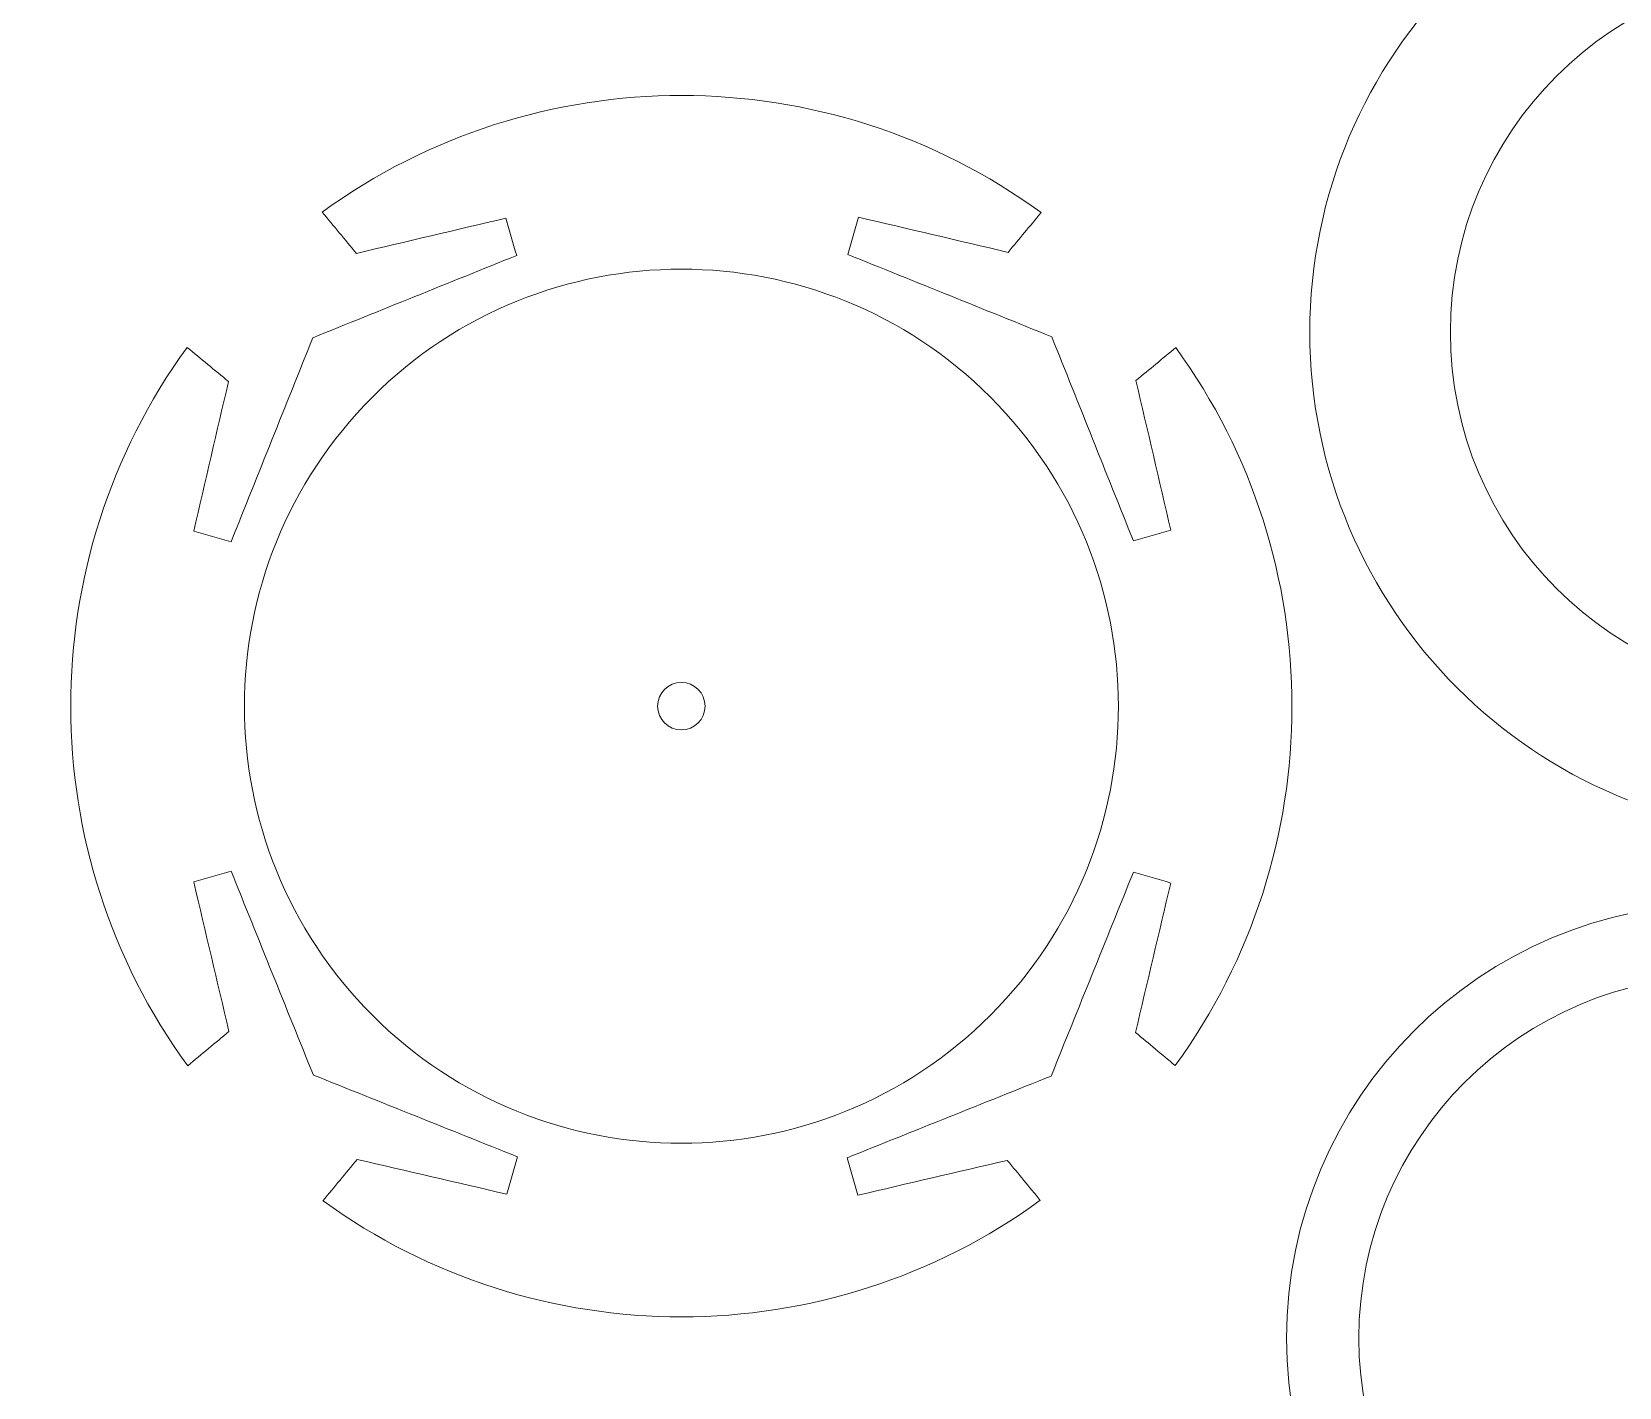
# Model space of a CAD drawing. Header units: inches. Extents: x -28.6 to 20.8, y -14.2 to 28.3.
# Drawn here: x 4.4 to 10.56, y -2.8 to 2.46 of the extents above; entities that cross this region are included whole.
import ezdxf

# ---------------------------------------------------------------- set-up
doc = ezdxf.new("R2010")
doc.units = ezdxf.units.IN
doc.header["$MEASUREMENT"] = 0
doc.layers.add('Layer 1', color=7, linetype='Continuous')

msp = doc.modelspace()

# ---------------------------------------------------------------- linework, layer by layer
at = {"layer": 'Layer 1', "color": 1, "lineweight": 9}
for points in [[(11.3056, 3.2458), (12.3824, 3.2458), (13.2556, 2.3726), (13.2556, 1.2958), (13.2556, 1.2958), (13.2556, 0.2191), (12.3824, -0.6542), (11.3056, -0.6542), (11.3056, -0.6542), (10.2288, -0.6542), (9.3556, 0.2191), (9.3556, 1.2958), (9.3556, 1.2958), (9.3556, 2.3726), (10.2288, 3.2458), (11.3056, 3.2458)], [(11.3056, 2.7008), (12.0814, 2.7008), (12.7106, 2.0717), (12.7106, 1.2958), (12.7106, 1.2958), (12.7106, 0.52), (12.0814, -0.1092), (11.3056, -0.1092), (11.3056, -0.1092), (10.5298, -0.1092), (9.9006, 0.52), (9.9006, 1.2958), (9.9006, 1.2958), (9.9006, 2.0717), (10.5298, 2.7008), (11.3056, 2.7008)], [(5.5251, 1.7616), (5.5695, 1.7082), (5.6133, 1.6553), (5.6576, 1.6019), (5.6576, 1.6019), (5.8509, 1.6474), (6.0442, 1.6929), (6.2375, 1.7384), (6.2375, 1.7384), (6.2515, 1.6901), (6.2654, 1.6419), (6.2794, 1.5937), (6.2794, 1.5937), (6.0158, 1.4873), (5.7522, 1.381), (5.4886, 1.2746)], [(8.3133, 1.7599), (8.269, 1.7065), (8.2297, 1.6593), (8.1854, 1.6058), (8.1854, 1.6058), (7.9921, 1.6513), (7.7989, 1.6968), (7.6056, 1.7423), (7.6056, 1.7423), (7.5916, 1.6941), (7.5776, 1.6459), (7.5636, 1.5976), (7.5636, 1.5976), (7.8273, 1.4913), (8.0909, 1.3849), (8.3545, 1.2786)], [(5.7197, 1.0442), (6.3815, 1.706), (7.4548, 1.706), (8.1166, 1.0442), (8.1166, 1.0442), (8.7784, 0.3824), (8.7784, -0.691), (8.1166, -1.3528), (8.1166, -1.3528), (7.4548, -2.0146), (6.3815, -2.0146), (5.7197, -1.3528), (5.7197, -1.3528), (5.0579, -0.691), (5.0579, 0.3824), (5.7197, 1.0442)], [(5.0012, 1.2373), (5.0547, 1.1931), (5.1082, 1.1489), (5.1618, 1.1048), (5.1618, 1.1048), (5.1167, 0.9114), (5.0717, 0.7179), (5.0267, 0.5245), (5.0267, 0.5245), (5.075, 0.5107), (5.1233, 0.4968), (5.1715, 0.483), (5.1715, 0.483), (5.2772, 0.7469), (5.3829, 1.0107), (5.4886, 1.2746)], [(8.8363, 1.2366), (8.7828, 1.1924), (8.7348, 1.1529), (8.6813, 1.1087), (8.6813, 1.1087), (8.7263, 0.9153), (8.7713, 0.7219), (8.8163, 0.5285), (8.8163, 0.5285), (8.7681, 0.5147), (8.7198, 0.5008), (8.6715, 0.487), (8.6715, 0.487), (8.5658, 0.7508), (8.4601, 1.0147), (8.3545, 1.2786)], [(6.9181, -0.0623), (6.9689, -0.0623), (7.0101, -0.1035), (7.0101, -0.1543), (7.0101, -0.1543), (7.0101, -0.2051), (6.9689, -0.2463), (6.9181, -0.2463), (6.9181, -0.2463), (6.8673, -0.2463), (6.8261, -0.2051), (6.8261, -0.1543), (6.8261, -0.1543), (6.8261, -0.1035), (6.8673, -0.0623), (6.9181, -0.0623)], [(5.0039, -1.5485), (5.0573, -1.5042), (5.1102, -1.4603), (5.1636, -1.416), (5.1636, -1.416), (5.1181, -1.2227), (5.0726, -1.0294), (5.0271, -0.8361), (5.0271, -0.8361), (5.0753, -0.8222), (5.1236, -0.8082), (5.1718, -0.7942), (5.1718, -0.7942), (5.2782, -1.0578), (5.3845, -1.3214), (5.4909, -1.585)], [(8.8336, -1.5478), (8.7802, -1.5035), (8.7329, -1.4643), (8.6795, -1.42), (8.6795, -1.42), (8.725, -1.2267), (8.7705, -1.0334), (8.816, -0.8401), (8.816, -0.8401), (8.7677, -0.8261), (8.7195, -0.8121), (8.6713, -0.7982), (8.6713, -0.7982), (8.5649, -1.0618), (8.4586, -1.3254), (8.3522, -1.589)], [(10.9507, -0.9205), (11.8811, -0.9205), (12.6357, -1.6751), (12.6357, -2.6055), (12.6357, -2.6055), (12.6357, -3.536), (11.8811, -4.2905), (10.9507, -4.2905), (10.9507, -4.2905), (10.0202, -4.2905), (9.2657, -3.536), (9.2657, -2.6055), (9.2657, -2.6055), (9.2657, -1.6751), (10.0202, -0.9205), (10.9507, -0.9205)], [(10.9507, -1.2005), (11.7265, -1.2005), (12.3557, -1.8297), (12.3557, -2.6055), (12.3557, -2.6055), (12.3557, -3.3814), (11.7265, -4.0105), (10.9507, -4.0105), (10.9507, -4.0105), (10.1748, -4.0105), (9.5457, -3.3814), (9.5457, -2.6055), (9.5457, -2.6055), (9.5457, -1.8297), (10.1748, -1.2005), (10.9507, -1.2005)], [(5.5282, -2.0724), (5.5724, -2.0189), (5.6166, -1.9654), (5.6607, -1.9119), (5.6607, -1.9119), (5.8541, -1.9569), (6.0475, -2.0019), (6.2409, -2.0469), (6.2409, -2.0469), (6.2548, -1.9986), (6.2686, -1.9504), (6.2825, -1.9021), (6.2825, -1.9021), (6.0186, -1.7964), (5.7547, -1.6907), (5.4909, -1.585)], [(8.3103, -2.0708), (8.2661, -2.0173), (8.2265, -1.9694), (8.1824, -1.9158), (8.1824, -1.9158), (7.989, -1.9608), (7.7955, -2.0059), (7.6021, -2.0509), (7.6021, -2.0509), (7.5883, -2.0026), (7.5744, -1.9543), (7.5606, -1.906), (7.5606, -1.906), (7.8245, -1.8004), (8.0883, -1.6947), (8.3522, -1.589)]]:
    msp.add_open_spline(points, degree=3, knots=[0, 0, 0, 0, 0.25, 0.25, 0.25, 0.25, 0.5, 0.5, 0.5, 0.5, 0.75, 0.75, 0.75, 0.75, 1, 1, 1, 1], dxfattribs=at)
for points in [[(5.5253, 1.7617), (6.3536, 2.3654), (7.4855, 2.3648), (8.3133, 1.76)], [(5.0034, -1.5488), (4.3993, -0.7215), (4.3986, 0.4093), (5.0012, 1.2373)], [(8.8359, 1.2362), (9.4374, 0.4086), (9.4367, -0.7209), (8.8337, -1.5477)], [(8.3104, -2.0707), (7.4839, -2.6727), (6.3554, -2.6733), (5.5283, -2.0725)]]:
    msp.add_open_spline(points, degree=3, dxfattribs=at)

doc.saveas('drawing.dxf')
